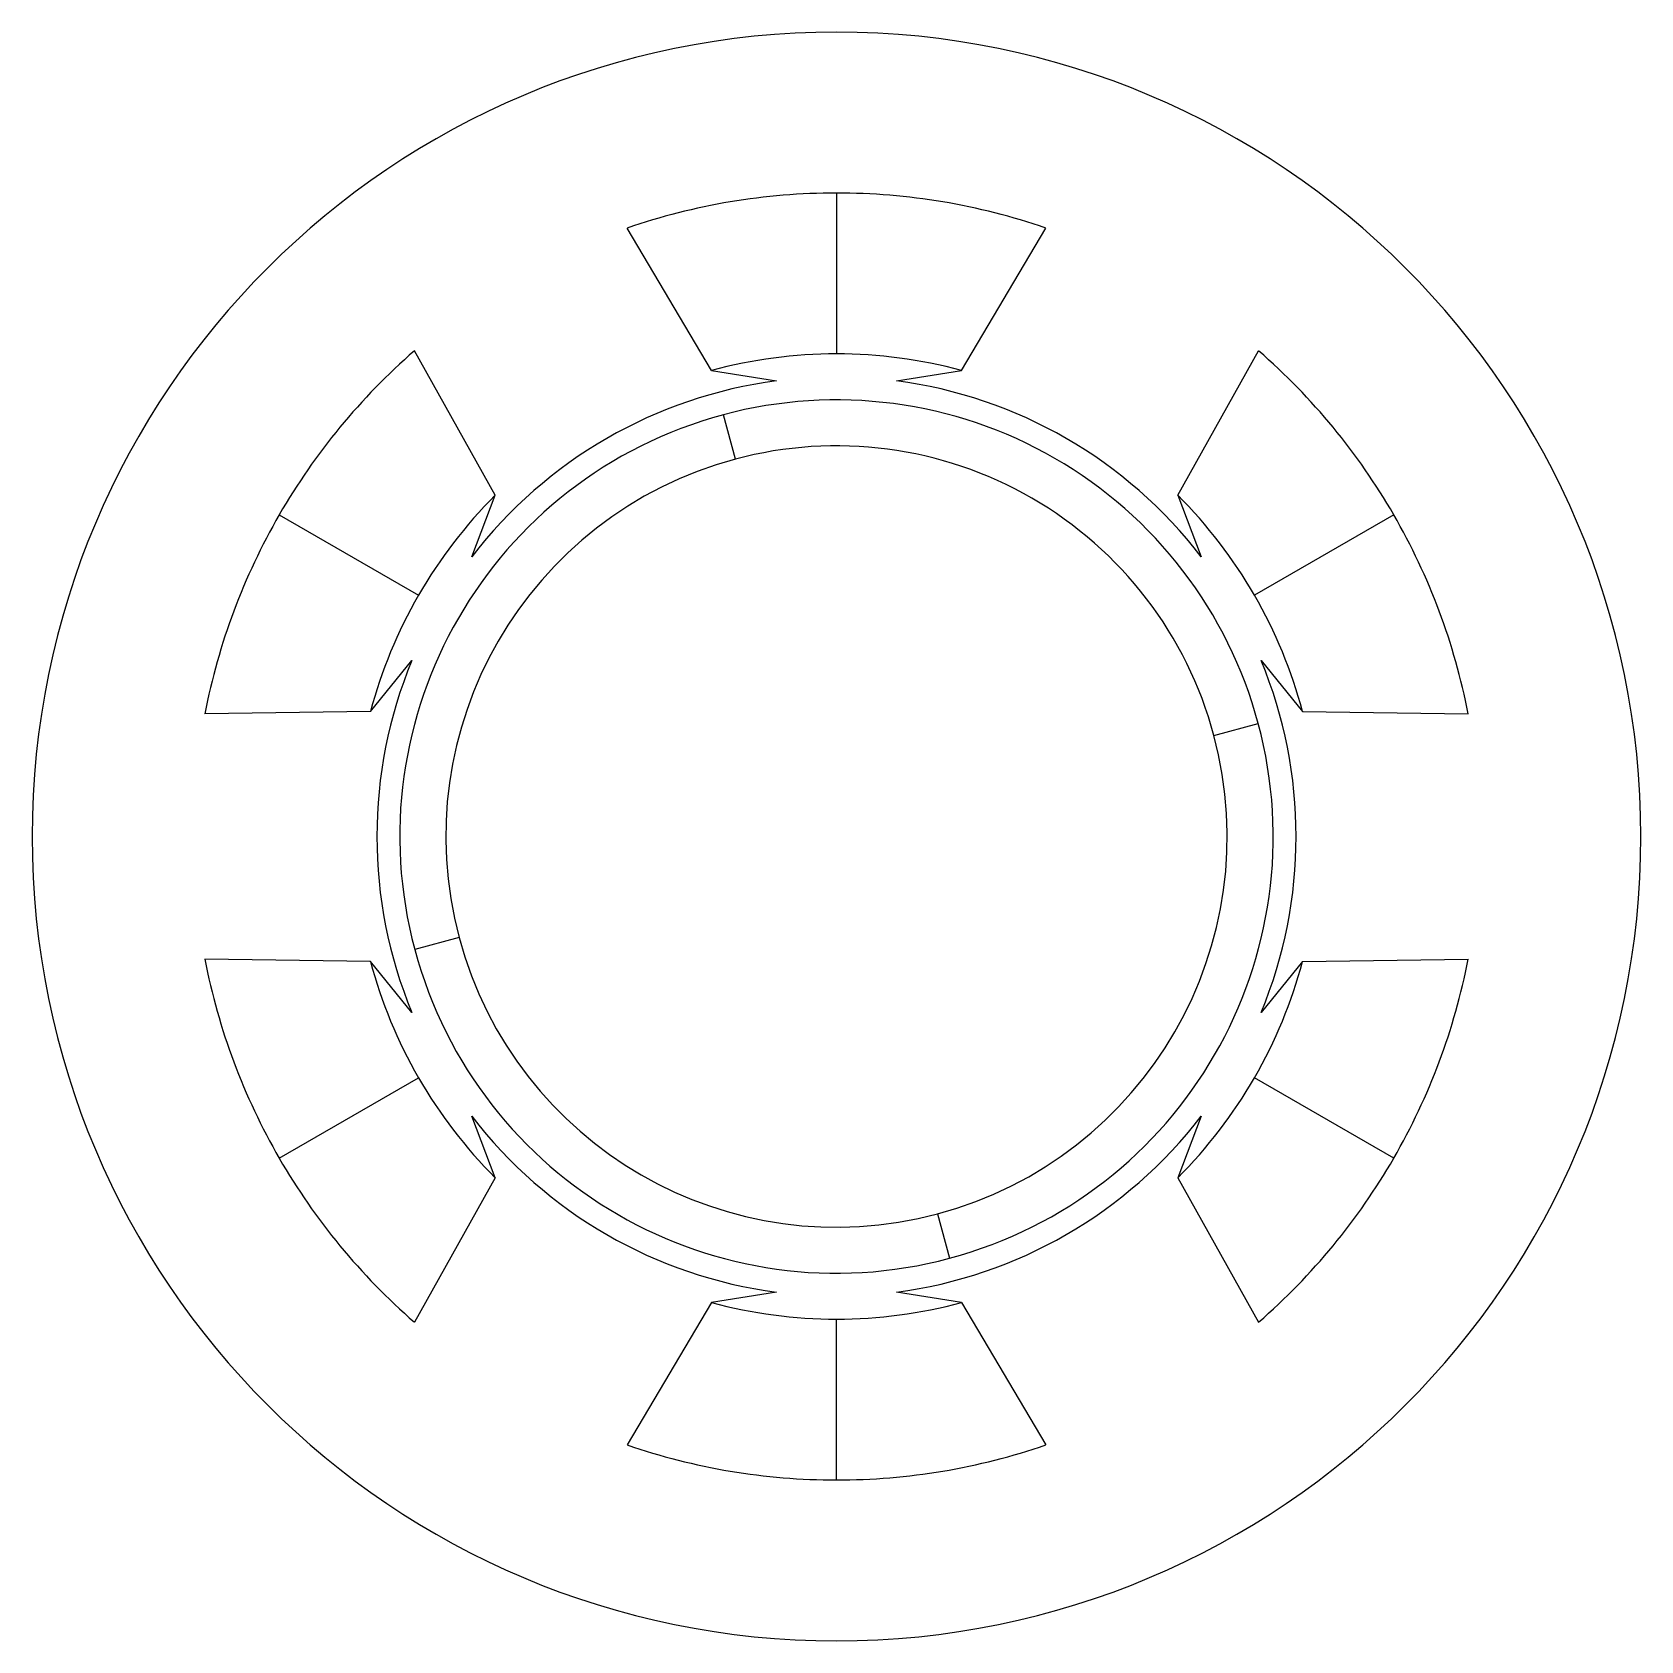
# Model space of a CAD drawing. Extents: x -175 to 175, y -175 to 175.
import ezdxf

# ---------------------------------------------------------------- set-up
doc = ezdxf.new("R2010")
doc.units = 0
doc.layers.add('default', color=7, linetype='CONTINUOUS')
doc.layers.add('layer1', color=7, linetype='CONTINUOUS')

msp = doc.modelspace()

# ---------------------------------------------------------------- linework, layer by layer
at = {"layer": 'default'}
for p, q in [((0, 140), (0, 105)), ((-27.176, 101.422212), (-45.579542, 132.372601)), ((27.176, 101.422212), (45.579542, 132.372601)), ((-74.246212, 74.246212), (-91.848264, 105.659341)), ((74.246212, 74.246212), (91.848264, 105.659341)), ((-27.176, 101.422212), (-13.052619, 99.144486)), ((13.052619, 99.144486), (27.176, 101.422212)), ((-79.335334, 60.876143), (-74.246212, 74.246212)), ((74.246212, 74.246212), (79.335334, 60.876143)), ((-121.243557, 70), (-90.932667, 52.5)), ((121.243557, 70), (90.932667, 52.5)), ((-101.422212, 27.176), (-92.387953, 38.268343)), ((92.387953, 38.268343), (101.422212, 27.176)), ((-101.422212, 27.176), (-137.427806, 26.713259)), ((101.422212, 27.176), (137.427806, 26.713259)), ((-101.422212, -27.176), (-137.427806, -26.713259)), ((-92.387953, -38.268343), (-101.422212, -27.176)), ((101.422212, -27.176), (92.387953, -38.268343)), ((101.422212, -27.176), (137.427806, -26.713259)), ((-121.243557, -70), (-90.932667, -52.5)), ((121.243557, -70), (90.932667, -52.5)), ((-74.246212, -74.246212), (-79.335334, -60.876143)), ((79.335334, -60.876143), (74.246212, -74.246212)), ((-74.246212, -74.246212), (-91.848264, -105.659341)), ((74.246212, -74.246212), (91.848264, -105.659341)), ((-27.176, -101.422212), (-45.579542, -132.372601)), ((-13.052619, -99.144486), (-27.176, -101.422212)), ((27.176, -101.422212), (13.052619, -99.144486)), ((27.176, -101.422212), (45.579542, -132.372601)), ((0, -140), (0, -105))]:
    msp.add_line(p, q, dxfattribs=at)
for centre, radius, start, end in [((0, 0), 175, 360, 180), ((-0.000001, -0.000001), 140.000001, 89.999999, 108.999999), ((0.000001, -0.000001), 140.000001, 71.000001, 90.000001), ((-0.000001, -0.000002), 140, 130.999999, 149.999999), ((-0.000001, -0.000001), 105.000001, 89.999999, 104.999999), ((0.000001, -0.000001), 105.000001, 75.000001, 90.000001), ((0.000001, -0.000002), 140, 30.000001, 49.000001), ((0, 0), 100, 97.5, 142.5), ((0, 0), 100, 37.5, 82.5), ((0, 0.000001), 104.999999, 135.000001, 150.000001), ((0, 0.000001), 104.999999, 29.999999, 44.999999), ((0.000001, 0), 140.000001, 150, 169), ((-0.000001, 0), 140.000001, 11, 30), ((-0.000001, -0.000002), 105, 149.999999, 164.999999), ((0.000001, -0.000002), 105, 15.000001, 30.000001), ((0, 0), 99.999999, 157.5, 202.5), ((0, 0), 99.999999, 337.5, 22.5), ((0, 0), 175, 180, 360), ((0.000001, 0), 140.000001, 191, 210), ((-0.000001, 0.000002), 105, 195.000001, 210.000001), ((0.000001, 0.000002), 105, 329.999999, 344.999999), ((-0.000001, 0), 140.000001, 330, 349), ((0, -0.000001), 104.999999, 209.999999, 224.999999), ((0, -0.000001), 104.999999, 315.000001, 330.000001), ((0, 0), 100, 217.5, 262.5), ((0, 0), 100, 277.5, 322.5), ((-0.000001, 0.000002), 140, 210.000001, 229.000001), ((0.000001, 0.000002), 140, 310.999999, 329.999999), ((-0.000001, 0.000001), 105.000001, 255.000001, 270.000001), ((0.000001, 0.000001), 105.000001, 269.999999, 284.999999), ((-0.000001, 0.000001), 140.000001, 251.000001, 270.000001), ((0.000001, 0.000001), 140.000001, 269.999999, 288.999999)]:
    msp.add_arc(centre, radius, start, end, dxfattribs=at)
at = {"layer": 'layer1'}
for p, q in [((-21.999619, 82.103695), (-24.587809, 91.762953)), ((82.103695, 21.999619), (91.762953, 24.587809)), ((-82.103695, -21.999619), (-91.762953, -24.587809)), ((21.999619, -82.103695), (24.587809, -91.762953))]:
    msp.add_line(p, q, dxfattribs=at)
for radius, start, end in [(95, 15, 105), (95, 105, 195), (84.999999, 15, 105), (84.999999, 105, 195), (95, 285, 15), (84.999999, 285, 15), (84.999999, 195, 285), (95, 195, 285)]:
    msp.add_arc((0, 0), radius, start, end, dxfattribs=at)

doc.saveas('drawing.dxf')
